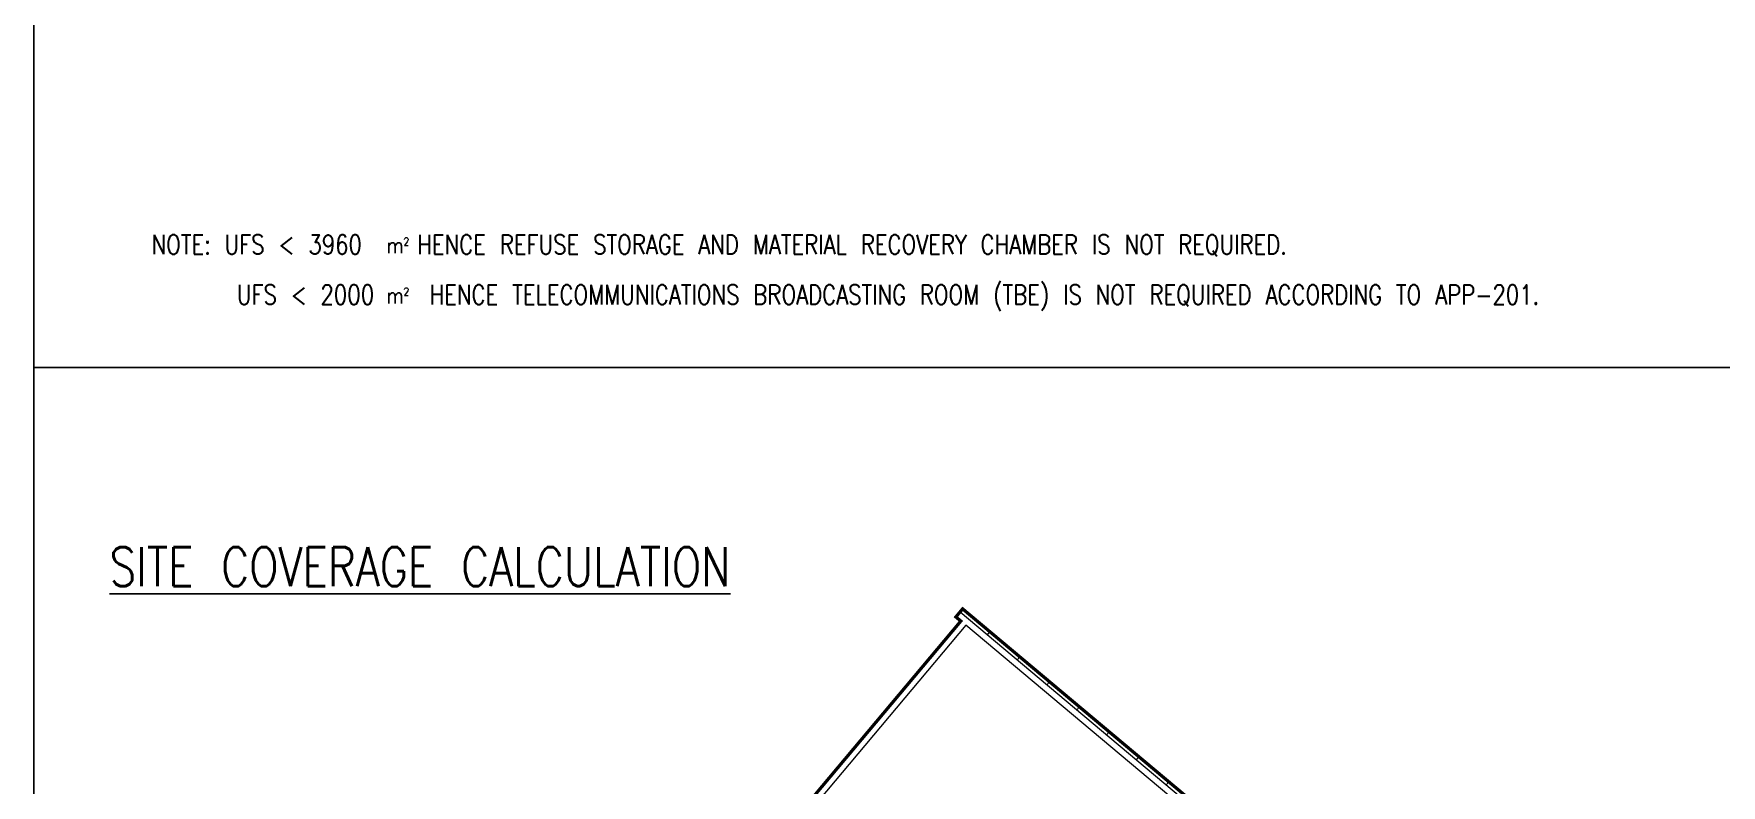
# Model space of a CAD drawing. Header units: millimetres. Extents: x 834140250 to 834644390, y 817877047 to 817987022.
# Drawn here: x 834411351 to 834463406, y 817908843 to 817932034 of the extents above; entities that cross this region are included whole.
import ezdxf

# ---------------------------------------------------------------- set-up
doc = ezdxf.new("R2010")
doc.units = ezdxf.units.MM
doc.header["$LTSCALE"] = 1000
doc.header["$MEASUREMENT"] = 0
doc.layers.add('VPA040_Text', color=3, linetype='Continuous')
doc.layers.add('VPA050_Marks', color=1, linetype='Continuous')
doc.layers.add('VPAX', color=7, linetype='Continuous', lineweight=13)
doc.styles.get("Standard").update_dxf_attribs({"font": 'txt.shx', "width": 0.8})

# ---------------------------------------------------------------- blocks, each defined once
blk = doc.blocks.new('M2')
at = {"width": 0.85}
for s, height, p in [('m', 200, (0, 0)), ('2', 100, (217, 100))]:
    blk.add_text(s, height=height, dxfattribs=at).set_placement(p)
blk = doc.blocks.new('GFA_1F')
at = {"layer": 'VPAX', "color": 253, "ltscale": 500}
for points in [[(-6522, -9017), (-3056, -11926), (-3184, -12079), (-11802, -4848), (957, 10358), (804, 10487), (932, 10640), (16452, -2383, 0.414214), (17086, -2327), (22859, 4552), (23012, 4423), (17239, -2456, -0.414214), (16324, -2536), (1110, 10230), (-9849, -2831), (-9390, -3217), (-9486, -3332), (-9946, -2946), (-11521, -4823), (-8341, -7491), (-8290, -7429), (-8175, -7526)], [(1013, 10736), (16533, -2287, 0.414214), (16990, -2247), (22763, 4632)]]:
    blk.add_lwpolyline(points, format="xyb", dxfattribs=at)
for points in [[(932, 10640), (1013, 10736)], [(932, 10640), (1013, 10736)], [(1775, 9933), (1855, 10029)], [(1775, 9933), (1855, 10029)], [(2694, 9162), (2775, 9257)], [(2694, 9162), (2775, 9257)], [(3614, 8390), (3694, 8486)], [(4533, 7619), (4613, 7715)], [(5452, 6848), (5532, 6943)], [(6371, 6076), (6452, 6172)], [(7291, 5305), (7371, 5401)]]:
    blk.add_lwpolyline(points, dxfattribs=at)

msp = doc.modelspace()

# ---------------------------------------------------------------- linework, layer by layer
at = {"layer": 'VPA040_Text', "color": 2, "ltscale": 500, "const_width": 100}
msp.add_lwpolyline([(834426177.4, 817897496.3), (834439949.2, 817913908.9), (834439796, 817914037.4), (834440004.9, 817914286.4), (834455525, 817901263.5, 0.4142139)], format="xyb", dxfattribs=at)
at = {"layer": 'VPA050_Marks', "ltscale": 500}
for p, q in [((834411351.2, 817987021.7), (834411351.2, 817877046.9)), ((834411351.2, 817921733), (834490298.8, 817921733))]:
    msp.add_line(p, q, dxfattribs=at)

# ---------------------------------------------------------------- block references
msp.add_blockref('GFA_1F', (834438992.2, 817903550.3))
at = {"layer": 'VPA040_Text', "ltscale": 500, "xscale": 2.399999976158142, "yscale": 2.399999976158142, "zscale": 2.4}
for p in [(834422236.5, 817925262.2), (834422236.5, 817923714.5)]:
    msp.add_blockref('M2', p, dxfattribs=at)

# ---------------------------------------------------------------- texts
at = {"layer": 'VPA040_Text', "ltscale": 500, "width": 0.8}
msp.add_text('%%USITE COVERAGE CALCULATION', height=1200, dxfattribs=at).set_placement((834413686.4, 817914990.7))
at = {"layer": 'VPA040_Text', "ltscale": 500, "char_height": 600, "width": 63507.505, "attachment_point": 1}
for s, insert in [('{\\W0.8;NOTE: UFS < 3960    HENCE REFUSE STORAGE AND MATERIAL RECOVERY CHAMBER IS NOT REQUIRED.}', (834414980.8, 817925831.5)), ('{\\W0.8; UFS < 2000    HENCE TELECOMMUNICATIONS BROADCASTING ROOM (TBE) IS NOT REQUIRED ACCORDING TO APP-201.}', (834417189.8, 817924283.8))]:
    msp.add_mtext(s, dxfattribs=dict(at, insert=insert))

doc.saveas('drawing.dxf')
